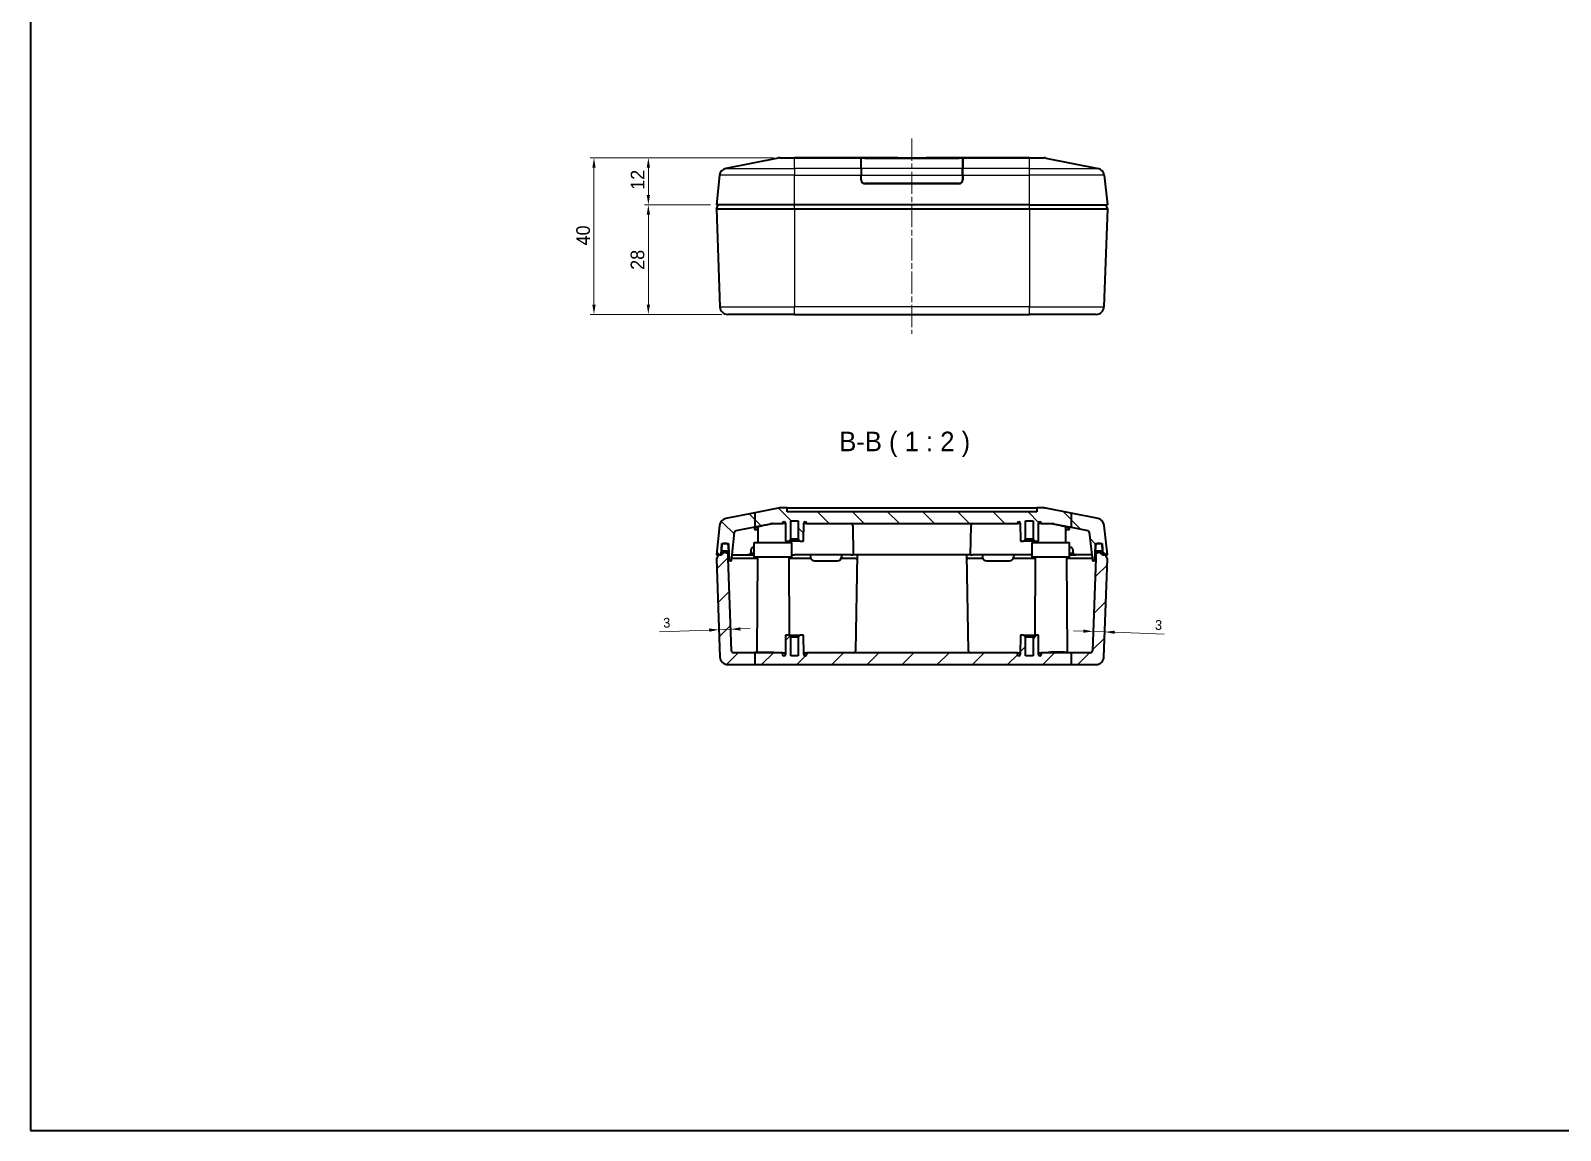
# Model space of a CAD drawing. Header units: millimetres. Extents: x -225 to 2542, y -269 to 293.
# Drawn here: x 176.4 to 567.4, y -269.3 to 11.7 of the extents above; entities that cross this region are included whole.
import ezdxf

# ---------------------------------------------------------------- set-up
doc = ezdxf.new("R2010")
doc.units = ezdxf.units.MM
doc.linetypes.add('CHAIN', pattern=[0.3543, 0.2362, -0.0295, 0.0591, -0.0295])
doc.layers.get('Defpoints').update_dxf_attribs({"lineweight": 25})
for name, color, linetype, lineweight in [('Border (ISO)', 7, 'Continuous', 35), ('Dimension (ISO)', 7, 'Continuous', 18), ('Symbol (ISO)', 7, 'Continuous', 18), ('Visible (ISO)', 7, 'Continuous', 35), ('Visible Narrow (ISO)', 7, 'Continuous', 25)]:
    doc.layers.add(name, color=color, linetype=linetype, lineweight=lineweight)
doc.layers.add('Centerline (ISO)', color=7, linetype='Continuous', lineweight=18, true_color=0x80ffff)
doc.layers.add('Hatch (ISO)', color=1, linetype='Continuous', lineweight=18, true_color=0xff0000)
doc.styles.add('Note Text (TK)', font='MS PGothic.ttf')
doc.dimstyles.new('Default - Method 1b (TK)', dxfattribs={"dimtxt": 2.5, "dimasz": 2.5, "dimexe": 1, "dimexo": 1.5, "dimgap": 1, "dimtad": 1, "dimtoh": 1, "dimrnd": 1e-08, "dimdsep": 46, "dimtxsty": 'Note Text (TK)', "dimcen": 0.09, "dimdle": 5, "dimclrd": 100, "dimclre": 100, "dimclrt": 7, "dimadec": 1, "dimazin": 1, "dimtfac": 1, "dimtmove": 0, "dimatfit": 3, "dimfxl": 1, "dimtolj": 1, "dimlwd": -1, "dimlwe": -1, "dimarcsym": 0})

# ---------------------------------------------------------------- blocks, each defined once
blk = doc.blocks.new('図面枠 tk図枠')
at = {"layer": 'Border (ISO)'}
for p, q in [((14.5, 289), (14.5, 8)), ((14.5, 8), (405.5, 8))]:
    blk.add_line(p, q, dxfattribs=at)
blk = doc.blocks.new('*D38')
at = {"layer": 'Defpoints', "color": 0, "transparency": 16777216}
for p in [(367.87, -20.82), (334.3, -32.82), (351.67, -32.82)]:
    blk.add_point(p, dxfattribs=at)
at = {"layer": 'Dimension (ISO)', "color": 100, "transparency": 16777216}
for p, q in [((366.37, -20.82), (333.3, -20.82)), ((334.3, -23.32), (334.3, -30.32)), ((350.17, -32.82), (333.3, -32.82))]:
    blk.add_line(p, q, dxfattribs=at)
for points in [[(333.88, -23.32), (334.72, -23.32), (334.3, -20.82)], [(333.88, -30.32), (334.72, -30.32), (334.3, -32.82)]]:
    blk.add_solid(points, dxfattribs=at)
at = {"layer": 'Dimension (ISO)', "color": 7, "transparency": 16777216, "insert": (331.55, -28.97), "char_height": 3.5, "attachment_point": 4, "rotation": 90, "style": 'Note Text (TK)'}
blk.add_mtext('\\A1;12', dxfattribs=at)
blk = doc.blocks.new('*D39')
at = {"layer": 'Defpoints', "color": 0, "transparency": 16777216}
for p in [(351.67, -32.82), (334.29, -60.82), (354.6, -60.82)]:
    blk.add_point(p, dxfattribs=at)
at = {"layer": 'Dimension (ISO)', "color": 100, "transparency": 16777216}
for p, q in [((350.17, -32.82), (333.29, -32.82)), ((334.29, -35.32), (334.29, -58.32)), ((353.1, -60.82), (333.29, -60.82))]:
    blk.add_line(p, q, dxfattribs=at)
for points in [[(333.88, -35.32), (334.71, -35.32), (334.29, -32.82)], [(333.88, -58.32), (334.71, -58.32), (334.29, -60.82)]]:
    blk.add_solid(points, dxfattribs=at)
at = {"layer": 'Dimension (ISO)', "color": 7, "transparency": 16777216, "insert": (331.54, -49.42), "char_height": 3.5, "attachment_point": 4, "rotation": 90, "style": 'Note Text (TK)'}
blk.add_mtext('\\A1;28', dxfattribs=at)
blk = doc.blocks.new('*D40')
at = {"layer": 'Defpoints', "color": 0, "transparency": 16777216}
for p in [(367.87, -20.82), (320.39, -60.82), (354.6, -60.82)]:
    blk.add_point(p, dxfattribs=at)
at = {"layer": 'Dimension (ISO)', "color": 100, "transparency": 16777216}
for p, q in [((366.37, -20.82), (319.39, -20.82)), ((320.39, -23.32), (320.39, -58.32)), ((353.1, -60.82), (319.39, -60.82))]:
    blk.add_line(p, q, dxfattribs=at)
for points in [[(319.98, -23.32), (320.81, -23.32), (320.39, -20.82)], [(319.98, -58.32), (320.81, -58.32), (320.39, -60.82)]]:
    blk.add_solid(points, dxfattribs=at)
at = {"layer": 'Dimension (ISO)', "color": 7, "transparency": 16777216, "insert": (317.64, -43.18), "char_height": 3.5, "attachment_point": 4, "rotation": 90, "style": 'Note Text (TK)'}
blk.add_mtext('\\A1;40', dxfattribs=at)
blk = doc.blocks.new('*D41')
at = {"layer": 'Defpoints', "color": 0, "transparency": 16777216}
for p in [(447.95, -142.63), (450.95, -142.74), (450.98, -141.94)]:
    blk.add_point(p, dxfattribs=at)
at = {"layer": 'Dimension (ISO)', "color": 100, "transparency": 16777216}
for p, q in [((445.48, -141.74), (442.98, -141.65)), ((447.98, -141.83), (450.98, -141.94)), ((453.48, -142.03), (466.14, -142.5))]:
    blk.add_line(p, q, dxfattribs=at)
for points in [[(445.5, -141.32), (445.47, -142.15), (447.98, -141.83)], [(453.49, -141.62), (453.46, -142.45), (450.98, -141.94)]]:
    blk.add_solid(points, dxfattribs=at)
at = {"layer": 'Dimension (ISO)', "color": 7, "transparency": 16777216, "insert": (463.78, -140.16), "char_height": 2.5, "attachment_point": 4, "rotation": 357.8789, "style": 'Note Text (TK)'}
blk.add_mtext('\\A1;3', dxfattribs=at)
blk = doc.blocks.new('*D42')
at = {"layer": 'Defpoints', "color": 0, "transparency": 16777216}
for p in [(352.34, -141.38), (352.39, -142.71), (355.39, -142.6)]:
    blk.add_point(p, dxfattribs=at)
at = {"layer": 'Dimension (ISO)', "color": 100, "transparency": 16777216}
for p, q in [((349.84, -141.47), (337.18, -141.94)), ((355.34, -141.27), (352.34, -141.38)), ((357.84, -141.17), (360.33, -141.08))]:
    blk.add_line(p, q, dxfattribs=at)
for points in [[(357.82, -140.76), (357.85, -141.59), (355.34, -141.27)], [(349.83, -141.05), (349.86, -141.89), (352.34, -141.38)]]:
    blk.add_solid(points, dxfattribs=at)
at = {"layer": 'Dimension (ISO)', "color": 7, "transparency": 16777216, "insert": (338.09, -139.65), "char_height": 2.5, "attachment_point": 4, "rotation": 2.1211, "style": 'Note Text (TK)'}
blk.add_mtext('\\A1;3', dxfattribs=at)

msp = doc.modelspace()

# ---------------------------------------------------------------- hatches: boundary and pattern name
at = {"layer": 'Hatch (ISO)'}
h = msp.add_hatch(dxfattribs=at)
h.set_pattern_fill('ANSI31', color=256, scale=50.8, angle=90.0002105, style=0)
h.set_pattern_definition([(135.0002, (147.4036, -285.3023), (-4.49011, -4.49014), [])])
edge = h.paths.add_edge_path()
edge.add_line((361.51562, -111.50699), (361.51562, -115.0763))
edge.add_line((361.51562, -115.0763), (356.73878, -116.03167))
edge.add_ellipse((356.83683, -116.52196), major_axis=(-0.49694, 0.05522), ratio=1, start_angle=287.6501242, end_angle=360)
edge.add_line((356.33989, -116.46674), (355.6944, -122.27615))
edge.add_line((355.6944, -122.27615), (355.56317, -123.77615))
edge.add_line((355.56317, -123.77615), (355.00102, -123.77615))
edge.add_line((355.00102, -123.77615), (354.86979, -122.27615))
edge.add_line((354.86979, -122.27615), (354.76852, -119.37615))
edge.add_line((354.76852, -119.37615), (354.25032, -119.37615))
edge.add_line((354.25032, -119.37615), (353.5427, -119.37615))
edge.add_line((353.5427, -119.37615), (353.07257, -119.37615))
edge.add_line((353.07257, -119.37615), (353.00934, -120.28042))
edge.add_line((353.00934, -120.28042), (352.89776, -121.87615))
edge.add_line((352.89776, -121.87615), (352.86979, -122.27615))
edge.add_line((352.86979, -122.27615), (352.16979, -122.27615))
edge.add_line((352.16979, -122.27615), (351.66979, -122.27615))
edge.add_line((351.66979, -122.27615), (352.50829, -114.72964))
edge.add_ellipse((354.49605, -114.95051), major_axis=(-0.39223, 1.96116), ratio=1, start_angle=0, end_angle=72.3498758, ccw=False)
edge.add_line((354.10382, -112.98935), (361.51562, -111.50699))
edge = h.paths.add_edge_path()
edge.add_line((442.34545, -111.61129), (442.34545, -115.1806))
edge.add_line((442.34545, -115.1806), (437.85235, -114.28198))
edge.add_ellipse((437.79351, -114.57615), major_axis=(0, 0.3), ratio=1, start_angle=348.6900675, end_angle=360)
edge.add_line((437.79351, -114.27615), (434.71979, -114.27615))
edge.add_line((434.71979, -114.27615), (434.71899, -114.12432))
edge.add_ellipse((434.369, -114.12615), major_axis=(0, 0.35), ratio=1, start_angle=270.3, end_angle=360)
edge.add_line((434.369, -113.77615), (434.34414, -113.77615))
edge.add_ellipse((434.34414, -114.12615), major_axis=(-0.35, 0.00183), ratio=1, start_angle=270.3, end_angle=360)
edge.add_line((433.99414, -114.12432), (433.96979, -118.77615))
edge.add_line((433.96979, -118.77615), (433.11979, -118.77615))
edge.add_line((433.11979, -118.77615), (432.61979, -118.27615))
edge.add_line((432.61979, -118.27615), (432.61979, -113.52615))
edge.add_line((432.61979, -113.52615), (430.71979, -113.52615))
edge.add_line((430.71979, -113.52615), (430.71979, -118.27615))
edge.add_line((430.71979, -118.27615), (430.21979, -118.77615))
edge.add_line((430.21979, -118.77615), (429.36979, -118.77615))
edge.add_line((429.36979, -118.77615), (429.34543, -114.12432))
edge.add_ellipse((428.99543, -114.12615), major_axis=(0, 0.35), ratio=1, start_angle=270.3, end_angle=360)
edge.add_line((428.99543, -113.77615), (428.97058, -113.77615))
edge.add_ellipse((428.97058, -114.12615), major_axis=(-0.35, 0.00183), ratio=1, start_angle=270.3, end_angle=360)
edge.add_line((428.62058, -114.12432), (428.61979, -114.27615))
edge.add_line((428.61979, -114.27615), (374.71979, -114.27615))
edge.add_line((374.71979, -114.27615), (374.71899, -114.12432))
edge.add_ellipse((374.369, -114.12615), major_axis=(0, 0.35), ratio=1, start_angle=270.3, end_angle=360)
edge.add_line((374.369, -113.77615), (374.34414, -113.77615))
edge.add_ellipse((374.34414, -114.12615), major_axis=(-0.35, 0.00183), ratio=1, start_angle=270.3, end_angle=360)
edge.add_line((373.99414, -114.12432), (373.96979, -118.77615))
edge.add_line((373.96979, -118.77615), (373.11979, -118.77615))
edge.add_line((373.11979, -118.77615), (372.61979, -118.27615))
edge.add_line((372.61979, -118.27615), (372.61979, -113.52615))
edge.add_line((372.61979, -113.52615), (370.71979, -113.52615))
edge.add_line((370.71979, -113.52615), (370.71979, -118.27615))
edge.add_line((370.71979, -118.27615), (370.21979, -118.77615))
edge.add_line((370.21979, -118.77615), (369.36979, -118.77615))
edge.add_line((369.36979, -118.77615), (369.34543, -114.12432))
edge.add_ellipse((368.99543, -114.12615), major_axis=(0, 0.35), ratio=1, start_angle=270.3, end_angle=360)
edge.add_line((368.99543, -113.77615), (368.97058, -113.77615))
edge.add_ellipse((368.97058, -114.12615), major_axis=(-0.35, 0.00183), ratio=1, start_angle=270.3, end_angle=360)
edge.add_line((368.62058, -114.12432), (368.61979, -114.27615))
edge.add_line((368.61979, -114.27615), (365.54606, -114.27615))
edge.add_ellipse((365.54606, -114.57615), major_axis=(-0.05883, 0.29417), ratio=1, start_angle=348.6900675, end_angle=360)
edge.add_line((365.48723, -114.28198), (361.51562, -115.0763))
edge.add_line((361.51562, -115.0763), (361.51562, -111.50699))
edge.add_line((361.51562, -111.50699), (367.47559, -110.31499))
edge.add_ellipse((367.86782, -112.27615), major_axis=(0, 2), ratio=1, start_angle=0, end_angle=11.3099325, ccw=False)
edge.add_line((367.86782, -110.27615), (369.76979, -110.27615))
edge.add_line((369.76979, -110.27615), (369.76979, -111.27615))
edge.add_line((369.76979, -111.27615), (433.56979, -111.27615))
edge.add_line((433.56979, -111.27615), (433.56979, -110.27615))
edge.add_line((433.56979, -110.27615), (435.47175, -110.27615))
edge.add_ellipse((435.47175, -112.27615), major_axis=(0.39223, 1.96116), ratio=1, start_angle=0, end_angle=11.3099325, ccw=False)
edge.add_line((435.86398, -110.31499), (442.34545, -111.61129))
edge = h.paths.add_edge_path()
edge.add_line((442.34545, -115.1806), (446.6008, -116.03167))
edge.add_ellipse((446.50274, -116.52196), major_axis=(0.09806, 0.49029), ratio=1, start_angle=287.6501242, end_angle=360, ccw=False)
edge.add_line((446.99968, -116.46674), (447.64517, -122.27615))
edge.add_line((447.64517, -122.27615), (447.7764, -123.77615))
edge.add_line((447.7764, -123.77615), (448.33855, -123.77615))
edge.add_line((448.33855, -123.77615), (448.46979, -122.27615))
edge.add_line((448.46979, -122.27615), (448.57106, -119.37615))
edge.add_line((448.57106, -119.37615), (449.08926, -119.37615))
edge.add_line((449.08926, -119.37615), (449.79687, -119.37615))
edge.add_line((449.79687, -119.37615), (450.267, -119.37615))
edge.add_line((450.267, -119.37615), (450.33023, -120.28042))
edge.add_line((450.33023, -120.28042), (450.44182, -121.87615))
edge.add_line((450.44182, -121.87615), (450.46979, -122.27615))
edge.add_line((450.46979, -122.27615), (451.16979, -122.27615))
edge.add_line((451.16979, -122.27615), (451.66979, -122.27615))
edge.add_line((451.66979, -122.27615), (450.83128, -114.72964))
edge.add_ellipse((448.84352, -114.95051), major_axis=(1.98777, 0.22086), ratio=1, start_angle=0, end_angle=72.3498758)
edge.add_line((449.23575, -112.98935), (442.34545, -111.61129))
edge.add_line((442.34545, -111.61129), (442.34545, -115.1806))
h = msp.add_hatch(dxfattribs=at)
h.set_pattern_fill('ANSI31', color=256, scale=50.8, angle=14.9999778, style=0)
h.set_pattern_definition([(60, (147.4036, -285.3023), (-5.49926, 3.175), [])])
edge = h.paths.add_edge_path()
edge.add_line((352.88375, -121.87615), (352.89776, -121.87615))
edge.add_line((352.89776, -121.87615), (353.24032, -121.87615))
edge.add_line((353.24032, -121.87615), (353.26979, -121.87615))
edge.add_ellipse((353.86979, -122.67615), major_axis=(-0.6, 0.8), ratio=1, start_angle=286.2602047, end_angle=360, ccw=False)
edge.add_line((354.46979, -121.87615), (354.59926, -121.87615))
edge.add_line((354.59926, -121.87615), (354.85582, -121.87615))
edge.add_line((354.85582, -121.87615), (354.74963, -119.84998))
edge.add_ellipse((354.25032, -119.87615), major_axis=(0.49931, 0.02617), ratio=1, start_angle=0, end_angle=87)
edge.add_line((354.25032, -119.37615), (353.5427, -119.37615))
edge.add_ellipse((353.5427, -119.87615), major_axis=(0, 0.5), ratio=1, start_angle=0, end_angle=85.5)
edge.add_line((353.04425, -119.83692), (353.00934, -120.28042))
edge.add_line((353.00934, -120.28042), (352.88375, -121.87615))
edge = h.paths.add_edge_path()
edge.add_ellipse((449.08926, -119.87615), major_axis=(0, 0.5), ratio=1, start_angle=0, end_angle=87)
edge.add_line((448.58994, -119.84998), (448.48375, -121.87615))
edge.add_line((448.48375, -121.87615), (448.74032, -121.87615))
edge.add_line((448.74032, -121.87615), (448.86979, -121.87615))
edge.add_ellipse((449.46979, -122.67615), major_axis=(-0.6, 0.8), ratio=1, start_angle=286.2602047, end_angle=360, ccw=False)
edge.add_line((450.06979, -121.87615), (450.09926, -121.87615))
edge.add_line((450.09926, -121.87615), (450.44182, -121.87615))
edge.add_line((450.44182, -121.87615), (450.45582, -121.87615))
edge.add_line((450.45582, -121.87615), (450.33023, -120.28042))
edge.add_line((450.33023, -120.28042), (450.29533, -119.83692))
edge.add_ellipse((449.79687, -119.87615), major_axis=(0.49846, 0.03923), ratio=1, start_angle=0, end_angle=85.5)
edge.add_line((449.79687, -119.37615), (449.08926, -119.37615))
h = msp.add_hatch(dxfattribs=at)
h.set_pattern_fill('ANSI31', color=256, scale=50.8, style=0)
h.set_pattern_definition([(45, (147.4036, -285.3023), (-4.49013, 4.49013), [])])
edge = h.paths.add_edge_path()
edge.add_line((361.51562, -147.27615), (361.51562, -150.27615))
edge.add_line((361.51562, -150.27615), (354.59708, -150.27615))
edge.add_ellipse((354.59708, -148.27615), major_axis=(-1.99863, -0.07402), ratio=1, start_angle=0, end_angle=87.8789036, ccw=False)
edge.add_line((352.59845, -148.35018), (351.66979, -123.27615))
edge.add_line((351.66979, -123.27615), (352.16979, -122.27615))
edge.add_line((352.16979, -122.27615), (352.86979, -122.27615))
edge.add_line((352.86979, -122.27615), (353.16979, -122.27615))
edge.add_line((353.16979, -122.27615), (353.24032, -121.87615))
edge.add_line((353.24032, -121.87615), (353.33154, -121.35879))
edge.add_ellipse((353.43002, -121.37615), major_axis=(0, 0.1), ratio=1, start_angle=0, end_angle=80, ccw=False)
edge.add_line((353.43002, -121.27615), (354.40955, -121.27615))
edge.add_ellipse((354.40955, -121.37615), major_axis=(0.09848, 0.01736), ratio=1, start_angle=0, end_angle=80, ccw=False)
edge.add_line((354.50803, -121.35879), (354.59926, -121.87615))
edge.add_line((354.59926, -121.87615), (354.66979, -122.27615))
edge.add_line((354.66979, -122.27615), (354.66979, -123.22062))
edge.add_line((354.66979, -123.22062), (355.5429, -146.79466))
edge.add_ellipse((356.04256, -146.77615), major_axis=(0, -0.5), ratio=1, start_angle=272.1210964, end_angle=360)
edge.add_line((356.04256, -147.27615), (361.51562, -147.27615))
edge = h.paths.add_edge_path()
edge.add_line((442.34545, -147.27615), (442.34545, -150.27615))
edge.add_line((442.34545, -150.27615), (448.74249, -150.27615))
edge.add_ellipse((448.74249, -148.27615), major_axis=(0, -2), ratio=1, start_angle=0, end_angle=87.8789036)
edge.add_line((450.74112, -148.35018), (451.66979, -123.27615))
edge.add_line((451.66979, -123.27615), (451.16979, -122.27615))
edge.add_line((451.16979, -122.27615), (450.46979, -122.27615))
edge.add_line((450.46979, -122.27615), (450.16979, -122.27615))
edge.add_line((450.16979, -122.27615), (450.09926, -121.87615))
edge.add_line((450.09926, -121.87615), (450.00803, -121.35879))
edge.add_ellipse((449.90955, -121.37615), major_axis=(0.09848, 0.01736), ratio=1, start_angle=0, end_angle=80)
edge.add_line((449.90955, -121.27615), (448.93002, -121.27615))
edge.add_ellipse((448.93002, -121.37615), major_axis=(0, 0.1), ratio=1, start_angle=0, end_angle=80)
edge.add_line((448.83154, -121.35879), (448.74032, -121.87615))
edge.add_line((448.74032, -121.87615), (448.66979, -122.27615))
edge.add_line((448.66979, -122.27615), (448.66979, -123.22062))
edge.add_line((448.66979, -123.22062), (447.79667, -146.79466))
edge.add_ellipse((447.29702, -146.77615), major_axis=(0.49966, -0.01851), ratio=1, start_angle=272.1210964, end_angle=360, ccw=False)
edge.add_line((447.29702, -147.27615), (442.34545, -147.27615))
edge = h.paths.add_edge_path()
edge.add_line((442.34545, -147.27615), (434.71979, -147.27615))
edge.add_line((434.71979, -147.27615), (434.71768, -147.67799))
edge.add_ellipse((434.36769, -147.67615), major_axis=(0.35, -0.00183), ratio=1, start_angle=270.3, end_angle=360, ccw=False)
edge.add_line((434.36769, -148.02615), (434.34545, -148.02615))
edge.add_ellipse((434.34545, -147.67615), major_axis=(0, -0.35), ratio=1, start_angle=270.3, end_angle=360, ccw=False)
edge.add_line((433.99545, -147.67799), (433.96979, -142.77615))
edge.add_line((433.96979, -142.77615), (433.11979, -142.77615))
edge.add_line((433.11979, -142.77615), (432.61979, -143.27615))
edge.add_line((432.61979, -143.27615), (432.61979, -148.02615))
edge.add_line((432.61979, -148.02615), (430.71979, -148.02615))
edge.add_line((430.71979, -148.02615), (430.71979, -143.27615))
edge.add_line((430.71979, -143.27615), (430.21979, -142.77615))
edge.add_line((430.21979, -142.77615), (429.36979, -142.77615))
edge.add_line((429.36979, -142.77615), (429.34412, -147.67799))
edge.add_ellipse((428.99412, -147.67615), major_axis=(0.35, -0.00183), ratio=1, start_angle=270.3, end_angle=360, ccw=False)
edge.add_line((428.99412, -148.02615), (428.97189, -148.02615))
edge.add_ellipse((428.97189, -147.67615), major_axis=(0, -0.35), ratio=1, start_angle=270.3, end_angle=360, ccw=False)
edge.add_line((428.62189, -147.67799), (428.61979, -147.27615))
edge.add_line((428.61979, -147.27615), (374.71979, -147.27615))
edge.add_line((374.71979, -147.27615), (374.71768, -147.67799))
edge.add_ellipse((374.36769, -147.67615), major_axis=(0.35, -0.00183), ratio=1, start_angle=270.3, end_angle=360, ccw=False)
edge.add_line((374.36769, -148.02615), (374.34545, -148.02615))
edge.add_ellipse((374.34545, -147.67615), major_axis=(0, -0.35), ratio=1, start_angle=270.3, end_angle=360, ccw=False)
edge.add_line((373.99545, -147.67799), (373.96979, -142.77615))
edge.add_line((373.96979, -142.77615), (373.11979, -142.77615))
edge.add_line((373.11979, -142.77615), (372.61979, -143.27615))
edge.add_line((372.61979, -143.27615), (372.61979, -148.02615))
edge.add_line((372.61979, -148.02615), (370.71979, -148.02615))
edge.add_line((370.71979, -148.02615), (370.71979, -143.27615))
edge.add_line((370.71979, -143.27615), (370.21979, -142.77615))
edge.add_line((370.21979, -142.77615), (369.36979, -142.77615))
edge.add_line((369.36979, -142.77615), (369.34412, -147.67799))
edge.add_ellipse((368.99412, -147.67615), major_axis=(0.35, -0.00183), ratio=1, start_angle=270.3, end_angle=360, ccw=False)
edge.add_line((368.99412, -148.02615), (368.97189, -148.02615))
edge.add_ellipse((368.97189, -147.67615), major_axis=(0, -0.35), ratio=1, start_angle=270.3, end_angle=360, ccw=False)
edge.add_line((368.62189, -147.67799), (368.61979, -147.27615))
edge.add_line((368.61979, -147.27615), (361.51562, -147.27615))
edge.add_line((361.51562, -147.27615), (361.51562, -150.27615))
edge.add_line((361.51562, -150.27615), (442.34545, -150.27615))
edge.add_line((442.34545, -150.27615), (442.34545, -147.27615))

# ---------------------------------------------------------------- linework, layer by layer
at = {"layer": 'Centerline (ISO)', "linetype": 'CHAIN', "ltscale": 23.990969}
msp.add_line((401.66979, -15.8669), (401.66979, -65.81807), dxfattribs=at)
at = {"layer": 'Visible (ISO)'}
for p, q in [((367.47559, -20.8569), (354.10382, -23.53126)), ((367.86782, -20.81807), (371.66979, -20.81807)), ((398.07776, -20.81807), (371.66979, -20.81807)), ((388.66979, -23.53126), (388.66979, -21.0569)), ((388.71979, -23.53126), (388.71979, -21.0469)), ((389.61979, -20.8669), (413.71979, -20.8669)), ((389.66979, -20.8569), (396.66979, -20.8569)), ((396.66979, -20.8669), (396.66979, -20.8569)), ((398.07776, -20.81807), (405.26182, -20.81807)), ((431.66979, -20.81807), (405.26182, -20.81807)), ((406.66979, -20.8569), (413.66979, -20.8569)), ((406.66979, -20.8569), (406.66979, -20.8669)), ((414.61979, -21.0469), (414.61979, -23.53126)), ((414.66979, -21.0569), (414.66979, -23.53126)), ((431.66979, -20.81807), (435.47175, -20.81807)), ((435.86398, -20.8569), (449.23575, -23.53126)), ((352.50829, -25.27156), (351.66979, -32.81807)), ((388.66979, -23.53126), (388.66979, -25.27156)), ((388.66979, -26.41807), (388.66979, -25.27156)), ((388.71979, -23.53126), (388.71979, -25.27156)), ((388.71979, -26.46807), (388.71979, -25.27156)), ((413.71979, -27.36807), (389.61979, -27.36807)), ((390.96492, -27.36807), (390.96404, -27.41807)), ((394.41979, -27.41807), (394.41979, -27.36807)), ((408.91979, -27.41807), (408.91979, -27.36807)), ((412.37553, -27.41807), (412.37466, -27.36807)), ((414.61979, -25.27156), (414.61979, -23.53126)), ((414.61979, -25.27156), (414.61979, -26.46807)), ((414.66979, -25.27156), (414.66979, -23.53126)), ((414.66979, -25.27156), (414.66979, -26.41807)), ((450.83128, -25.27156), (451.66979, -32.81807)), ((413.66979, -27.41807), (389.66979, -27.41807)), ((351.66979, -33.81807), (352.16979, -32.81807)), ((371.66979, -32.81807), (351.66979, -32.81807)), ((351.66979, -33.81807), (352.59845, -58.89209)), ((351.66979, -33.81807), (371.66979, -33.81807)), ((431.66979, -32.81807), (371.66979, -32.81807)), ((371.66979, -33.81807), (431.66979, -33.81807)), ((431.66979, -32.81807), (451.66979, -32.81807)), ((431.66979, -33.81807), (451.66979, -33.81807)), ((451.66979, -33.81807), (450.74112, -58.89209)), ((451.16979, -32.81807), (451.66979, -33.81807)), ((371.66979, -60.81807), (354.59708, -60.81807)), ((371.66979, -60.81807), (431.66979, -60.81807)), ((448.74249, -60.81807), (431.66979, -60.81807)), ((361.51562, -111.50699), (354.10382, -112.98935)), ((367.47559, -110.31499), (361.51562, -111.50699)), ((361.51562, -111.50699), (361.51562, -115.0763)), ((369.76979, -110.27615), (367.86782, -110.27615)), ((369.76979, -111.27615), (369.76979, -110.27615)), ((369.76979, -110.27615), (371.76979, -110.27615)), ((433.56979, -111.27615), (369.76979, -111.27615)), ((371.76979, -110.27615), (431.56979, -110.27615)), ((431.56979, -110.27615), (433.56979, -110.27615)), ((435.47175, -110.27615), (433.56979, -110.27615)), ((433.56979, -110.27615), (433.56979, -111.27615)), ((442.34545, -111.61129), (435.86398, -110.31499)), ((449.23575, -112.98935), (442.34545, -111.61129)), ((442.34545, -111.61129), (442.34545, -115.1806)), ((352.50829, -114.72964), (351.66979, -122.27615)), ((355.6944, -122.27615), (356.33989, -116.46674)), ((356.73878, -116.03167), (361.51562, -115.0763)), ((361.51562, -115.0763), (365.48723, -114.28198)), ((362.35931, -119.07615), (362.33864, -115.1276)), ((365.54606, -114.27615), (368.61979, -114.27615)), ((368.61979, -114.27615), (368.62058, -114.12432)), ((369.34622, -114.27615), (368.61979, -114.27615)), ((368.97058, -113.77615), (368.99543, -113.77615)), ((369.34543, -114.12432), (369.36979, -118.77615)), ((370.71979, -118.27615), (370.71979, -113.52615)), ((370.71979, -113.52615), (372.61979, -113.52615)), ((372.61979, -113.52615), (372.61979, -118.27615)), ((373.96979, -118.77615), (373.99414, -114.12432)), ((374.71979, -114.27615), (373.99335, -114.27615)), ((374.34414, -113.77615), (374.369, -113.77615)), ((374.71899, -114.12432), (374.71979, -114.27615)), ((374.71979, -114.27615), (428.61979, -114.27615)), ((386.53872, -114.76743), (386.66979, -122.27615)), ((416.66979, -122.27615), (416.80085, -114.76743)), ((428.61979, -114.27615), (428.62058, -114.12432)), ((429.34622, -114.27615), (428.61979, -114.27615)), ((428.97058, -113.77615), (428.99543, -113.77615)), ((429.34543, -114.12432), (429.36979, -118.77615)), ((430.71979, -118.27615), (430.71979, -113.52615)), ((430.71979, -113.52615), (432.61979, -113.52615)), ((432.61979, -113.52615), (432.61979, -118.27615)), ((433.96979, -118.77615), (433.99414, -114.12432)), ((434.71979, -114.27615), (433.99335, -114.27615)), ((434.34414, -113.77615), (434.369, -113.77615)), ((434.71899, -114.12432), (434.71979, -114.27615)), ((434.71979, -114.27615), (437.79351, -114.27615)), ((437.85235, -114.28198), (442.34545, -115.1806)), ((440.98026, -119.07615), (441.00093, -115.1276)), ((442.34545, -115.1806), (446.6008, -116.03167)), ((446.99968, -116.46674), (447.64517, -122.27615)), ((451.66979, -122.27615), (450.83128, -114.72964)), ((352.86979, -122.27615), (353.07257, -119.37615)), ((353.04425, -119.83692), (352.88375, -121.87615)), ((353.07257, -119.37615), (354.76852, -119.37615)), ((354.25032, -119.37615), (353.5427, -119.37615)), ((354.85582, -121.87615), (354.74963, -119.84998)), ((354.76852, -119.37615), (354.86979, -122.27615)), ((361.36979, -120.37615), (360.80989, -120.37615)), ((361.36979, -122.87615), (361.36979, -119.07615)), ((361.36979, -119.07615), (370.96979, -119.07615)), ((369.36979, -118.77615), (370.21979, -118.77615)), ((369.98026, -119.07615), (369.98183, -118.77615)), ((370.21979, -118.77615), (370.71979, -118.27615)), ((373.11979, -118.77615), (370.21979, -118.77615)), ((372.61979, -118.27615), (370.71979, -118.27615)), ((370.96979, -122.87615), (370.96979, -119.07615)), ((372.61979, -118.27615), (373.11979, -118.77615)), ((373.11979, -118.77615), (373.96979, -118.77615)), ((429.36979, -118.77615), (430.21979, -118.77615)), ((430.21979, -118.77615), (430.71979, -118.27615)), ((433.11979, -118.77615), (430.21979, -118.77615)), ((432.61979, -118.27615), (430.71979, -118.27615)), ((432.36979, -122.87615), (432.36979, -119.07615)), ((432.36979, -119.07615), (441.96979, -119.07615)), ((432.61979, -118.27615), (433.11979, -118.77615)), ((433.11979, -118.77615), (433.96979, -118.77615)), ((433.35931, -119.07615), (433.35774, -118.77615)), ((441.96979, -122.87615), (441.96979, -119.07615)), ((442.52968, -120.37615), (441.96979, -120.37615)), ((448.46979, -122.27615), (448.57106, -119.37615)), ((448.58994, -119.84998), (448.48375, -121.87615)), ((448.57106, -119.37615), (450.267, -119.37615)), ((449.79687, -119.37615), (449.08926, -119.37615)), ((450.267, -119.37615), (450.46979, -122.27615)), ((450.45582, -121.87615), (450.29533, -119.83692)), ((352.16979, -122.27615), (351.66979, -123.27615)), ((351.66979, -122.27615), (352.86979, -122.27615)), ((351.66979, -123.27615), (352.59845, -148.35018)), ((353.16979, -122.27615), (352.16979, -122.27615)), ((352.88375, -121.87615), (353.26979, -121.87615)), ((353.33154, -121.35879), (353.16979, -122.27615)), ((354.40955, -121.27615), (353.43002, -121.27615)), ((354.46979, -121.87615), (354.85582, -121.87615)), ((354.66979, -122.27615), (354.50803, -121.35879)), ((354.66979, -123.22062), (354.66979, -122.27615)), ((354.66979, -122.27615), (354.86979, -122.27615)), ((355.5429, -146.79466), (354.66979, -123.22062)), ((354.95242, -123.22062), (354.66979, -123.22062)), ((354.86979, -122.27615), (355.00102, -123.77615)), ((355.00102, -123.77615), (355.56317, -123.77615)), ((355.56317, -123.77615), (355.6944, -122.27615)), ((362.16484, -123.22062), (355.61177, -123.22062)), ((355.6944, -122.27615), (359.76514, -122.27615)), ((359.76514, -122.27615), (361.36979, -122.27615)), ((361.36979, -121.87615), (360.52385, -121.87615)), ((370.96979, -122.87615), (361.36979, -122.87615)), ((362.16664, -122.87615), (362.03993, -147.07615)), ((370.17293, -122.87615), (370.27712, -142.77615)), ((371.66979, -123.22062), (370.17473, -123.22062)), ((370.96979, -122.27615), (371.66979, -122.27615)), ((375.66979, -122.27615), (371.66979, -122.27615)), ((375.82155, -123.22062), (371.66979, -123.22062)), ((375.66979, -122.27615), (375.72116, -122.86331)), ((383.66979, -122.27615), (375.66979, -122.27615)), ((376.71735, -123.77615), (382.62222, -123.77615)), ((387.35325, -123.22062), (383.51802, -123.22062)), ((383.66979, -122.27615), (383.61842, -122.86331)), ((386.17067, -122.27615), (383.66979, -122.27615)), ((386.17067, -122.27615), (386.66979, -122.27615)), ((390.66918, -122.27615), (386.66979, -122.27615)), ((387.66979, -122.27615), (387.24198, -146.78488)), ((387.35345, -123.22062), (387.35325, -123.22062)), ((412.6704, -122.27615), (390.66918, -122.27615)), ((416.66979, -122.27615), (412.6704, -122.27615)), ((416.09759, -146.78488), (415.66979, -122.27615)), ((415.98632, -123.22062), (415.98612, -123.22062)), ((419.82155, -123.22062), (415.98632, -123.22062)), ((416.66979, -122.27615), (417.1689, -122.27615)), ((419.66979, -122.27615), (417.1689, -122.27615)), ((419.66979, -122.27615), (419.72116, -122.86331)), ((427.66979, -122.27615), (419.66979, -122.27615)), ((420.71735, -123.77615), (426.62222, -123.77615)), ((431.66979, -123.22062), (427.51802, -123.22062)), ((427.66979, -122.27615), (427.61842, -122.86331)), ((431.66979, -122.27615), (427.66979, -122.27615)), ((432.36979, -122.27615), (431.66979, -122.27615)), ((433.16484, -123.22062), (431.66979, -123.22062)), ((441.96979, -122.87615), (432.36979, -122.87615)), ((433.16664, -122.87615), (433.06245, -142.77615)), ((441.17293, -122.87615), (441.30069, -147.27615)), ((447.7278, -123.22062), (441.17473, -123.22062)), ((442.81572, -121.87615), (441.96979, -121.87615)), ((441.96979, -122.27615), (443.57443, -122.27615)), ((447.64517, -122.27615), (443.57443, -122.27615)), ((447.64517, -122.27615), (447.7764, -123.77615)), ((447.7764, -123.77615), (448.33855, -123.77615)), ((448.66979, -123.22062), (447.79667, -146.79466)), ((448.33855, -123.77615), (448.46979, -122.27615)), ((448.66979, -123.22062), (448.38716, -123.22062)), ((448.46979, -122.27615), (448.66979, -122.27615)), ((448.48375, -121.87615), (448.86979, -121.87615)), ((448.83154, -121.35879), (448.66979, -122.27615)), ((448.66979, -122.27615), (448.66979, -123.22062)), ((449.90955, -121.27615), (448.93002, -121.27615)), ((450.16979, -122.27615), (450.00803, -121.35879)), ((450.06979, -121.87615), (450.45582, -121.87615)), ((451.16979, -122.27615), (450.16979, -122.27615)), ((450.46979, -122.27615), (451.66979, -122.27615)), ((450.74112, -148.35018), (451.66979, -123.27615)), ((451.66979, -123.27615), (451.16979, -122.27615)), ((369.36979, -142.77615), (369.34412, -147.67799)), ((370.21979, -142.77615), (369.36979, -142.77615)), ((370.71979, -143.27615), (370.21979, -142.77615)), ((370.21979, -142.77615), (373.11979, -142.77615)), ((370.71979, -148.02615), (370.71979, -143.27615)), ((372.61979, -143.27615), (370.71979, -143.27615)), ((373.11979, -142.77615), (372.61979, -143.27615)), ((372.61979, -143.27615), (372.61979, -148.02615)), ((373.96979, -142.77615), (373.11979, -142.77615)), ((373.99545, -147.67799), (373.96979, -142.77615)), ((429.36979, -142.77615), (429.34412, -147.67799)), ((430.21979, -142.77615), (429.36979, -142.77615)), ((430.71979, -143.27615), (430.21979, -142.77615)), ((430.21979, -142.77615), (433.11979, -142.77615)), ((430.71979, -148.02615), (430.71979, -143.27615)), ((432.61979, -143.27615), (430.71979, -143.27615)), ((433.11979, -142.77615), (432.61979, -143.27615)), ((432.61979, -143.27615), (432.61979, -148.02615)), ((433.96979, -142.77615), (433.11979, -142.77615)), ((433.99545, -147.67799), (433.96979, -142.77615)), ((361.51562, -147.27615), (356.04256, -147.27615)), ((361.51562, -147.27615), (361.51562, -147.07615)), ((361.51562, -147.07615), (366.2803, -147.07615)), ((368.61979, -147.27615), (361.51562, -147.27615)), ((361.51562, -147.27615), (361.51562, -150.27615)), ((366.2803, -147.27615), (366.2803, -147.07615)), ((368.62189, -147.67799), (368.61979, -147.27615)), ((368.61979, -147.27615), (369.34622, -147.27615)), ((368.99412, -148.02615), (368.97189, -148.02615)), ((372.61979, -148.02615), (370.71979, -148.02615)), ((373.99335, -147.27615), (374.71979, -147.27615)), ((374.36769, -148.02615), (374.34545, -148.02615)), ((374.71979, -147.27615), (374.71768, -147.67799)), ((428.61979, -147.27615), (374.71979, -147.27615)), ((428.62189, -147.67799), (428.61979, -147.27615)), ((428.61979, -147.27615), (429.34622, -147.27615)), ((428.99412, -148.02615), (428.97189, -148.02615)), ((432.61979, -148.02615), (430.71979, -148.02615)), ((433.99335, -147.27615), (434.71979, -147.27615)), ((434.36769, -148.02615), (434.34545, -148.02615)), ((434.71979, -147.27615), (434.71768, -147.67799)), ((442.34545, -147.27615), (434.71979, -147.27615)), ((436.4603, -147.07615), (437.1003, -147.07615)), ((436.4603, -147.27615), (436.4603, -147.07615)), ((440.6403, -147.07615), (437.1003, -147.07615)), ((440.6403, -147.07615), (441.2803, -147.07615)), ((441.2803, -147.27615), (441.2803, -147.07615)), ((442.34545, -147.27615), (442.34545, -150.27615)), ((447.29702, -147.27615), (442.34545, -147.27615)), ((354.59708, -150.27615), (361.51562, -150.27615)), ((361.51562, -150.27615), (442.34545, -150.27615)), ((442.34545, -150.27615), (448.74249, -150.27615))]:
    msp.add_line(p, q, dxfattribs=at)
for centre, radius, start, end in [((367.86782, -22.81807), 2, 90, 101.3099325), ((435.47175, -22.81807), 2, 78.6900675, 90), ((354.49605, -25.49242), 2, 101.3099325, 173.6598083), ((389.66979, -26.41807), 1, 180, 270), ((389.61979, -26.46807), 0.9, 180, 270), ((388.61264, -26.53748), 3.20714, 344.0635522, 344.9904074), ((388.61264, -26.73748), 3.20714, 347.7480953, 348.6606274), ((388.61264, -26.93748), 3.20714, 351.3818034, 352.2842174), ((388.61264, -27.13748), 3.20714, 354.9808582, 355.8769703), ((414.72693, -27.13748), 3.20714, 184.1230297, 185.0191418), ((414.72693, -26.93748), 3.20714, 187.7157826, 188.6181966), ((414.72693, -26.73748), 3.20714, 191.3393726, 192.2519047), ((414.72693, -26.53748), 3.20714, 195.0095926, 195.9364478), ((413.66979, -26.41807), 1, 270, 0), ((413.71979, -26.46807), 0.9, 270, 0), ((448.84352, -25.49242), 2, 6.3401917, 78.6900675), ((354.59708, -58.81807), 2, 182.1210964, 270), ((448.74249, -58.81807), 2, 270, 357.8789036), ((354.49605, -114.95051), 2, 101.3099325, 173.6598083), ((367.86782, -112.27615), 2, 90, 101.3099325), ((435.47175, -112.27615), 2, 78.6900675, 90), ((448.84352, -114.95051), 2, 6.3401917, 78.6900675), ((356.83683, -116.52196), 0.5, 101.3099325, 173.6598083), ((365.54606, -114.57615), 0.3, 90, 101.3099325), ((368.97058, -114.12615), 0.35, 90, 179.7), ((368.99543, -114.12615), 0.35, 0.3, 90), ((374.34414, -114.12615), 0.35, 90, 179.7), ((374.369, -114.12615), 0.35, 0.3, 90), ((386.0388, -114.77615), 0.5, 1, 90), ((417.30078, -114.77615), 0.5, 90, 179), ((428.97058, -114.12615), 0.35, 90, 179.7), ((428.99543, -114.12615), 0.35, 0.3, 90), ((434.34414, -114.12615), 0.35, 90, 179.7), ((434.369, -114.12615), 0.35, 0.3, 90), ((437.79351, -114.57615), 0.3, 78.6900675, 90), ((446.50274, -116.52196), 0.5, 6.3401917, 78.6900675), ((353.5427, -119.87615), 0.5, 90, 175.5), ((354.25032, -119.87615), 0.5, 3, 90), ((449.08926, -119.87615), 0.5, 90, 177), ((449.79687, -119.87615), 0.5, 4.5, 90), ((353.86979, -122.67615), 1, 53.1301024, 126.8698976), ((353.43002, -121.37615), 0.1, 90, 170), ((354.40955, -121.37615), 0.1, 10, 90), ((376.71735, -122.77615), 1, 185, 270), ((382.62222, -122.77615), 1, 270, 355), ((420.71735, -122.77615), 1, 185, 270), ((426.62222, -122.77615), 1, 270, 355), ((448.93002, -121.37615), 0.1, 90, 170), ((449.46979, -122.67615), 1, 53.1301024, 126.8698976), ((449.90955, -121.37615), 0.1, 10, 90), ((354.59708, -148.27615), 2, 182.1210964, 270), ((356.04256, -146.77615), 0.5, 182.1210964, 270), ((368.97189, -147.67615), 0.35, 180.3, 270), ((368.99412, -147.67615), 0.35, 270, 359.7), ((374.34545, -147.67615), 0.35, 180.3, 270), ((374.36769, -147.67615), 0.35, 270, 359.7), ((386.74206, -146.77615), 0.5, 270, 359), ((416.59751, -146.77615), 0.5, 181, 270), ((428.97189, -147.67615), 0.35, 180.3, 270), ((428.99412, -147.67615), 0.35, 270, 359.7), ((434.34545, -147.67615), 0.35, 180.3, 270), ((434.36769, -147.67615), 0.35, 270, 359.7), ((447.29702, -146.77615), 0.5, 270, 357.8789036), ((448.74249, -148.27615), 2, 270, 357.8789036)]:
    msp.add_arc(centre, radius, start, end, dxfattribs=at)
for centre, major_axis, ratio, start_param, end_param in [((389.66979, -21.0569), (-1, 0), 0.2, 4.71238898, 6.283185307), ((389.61979, -21.0469), (0.9, 0), 0.2, 1.570796327, 3.141592654), ((413.66979, -21.0569), (-1, 0), 0.2, 3.141592654, 4.71238898), ((413.71979, -21.0469), (0.9, 0), 0.2, 0, 1.570796327), ((389.66979, -24.2183), (-1, 0), 0.2, 5.965624878, 6.283185307), ((413.66979, -24.2183), (-1, 0), 0.2, 3.141592654, 3.459153083), ((387.35335, -123.21506), (0.29995, -0.00524), 0.018509355, 4.713034923, 6.283185314), ((415.98622, -123.21506), (-0.29995, -0.00524), 0.018509355, 0, 1.570150384)]:
    msp.add_ellipse(centre, major_axis=major_axis, ratio=ratio, start_param=start_param, end_param=end_param, dxfattribs=at)
for points in [[(396.66979, -20.8569), (397.1203, -20.82731), (397.59361, -20.81807), (398.07776, -20.81807)], [(405.26182, -20.81807), (405.74594, -20.81807), (406.21925, -20.82731), (406.66979, -20.8569)], [(437.22689, -114.28198), (437.20533, -114.27808), (437.18343, -114.27615), (437.16151, -114.27615)]]:
    msp.add_open_spline(points, degree=3, dxfattribs=at)
for points, knots in [([(366.11268, -114.28198), (365.48815, -114.39485), (364.86885, -114.52018), (363.55685, -114.80467), (362.85578, -114.97427), (362.08575, -115.20259), (361.87417, -115.2748), (361.5586, -115.40799), (361.45466, -115.46899), (361.3587, -115.5754), (361.36023, -115.62645), (361.48627, -115.71396), (361.61082, -115.75052), (361.91445, -115.80263), (362.10827, -115.82375), (362.34243, -115.83866)], [0.791995368, 0.791995368, 0.791995368, 0.791995368, 0.976220875, 0.976220875, 1.227185752, 1.227185752, 1.352668191, 1.352668191, 1.47815063, 1.47815063, 1.598889308, 1.598889308, 1.719627986, 1.719627986, 1.827547164, 1.827547164, 1.827547164, 1.827547164]), ([(366.17807, -114.27615), (366.17259, -114.27615), (366.16712, -114.27627), (366.1452, -114.27724), (366.12884, -114.27906), (366.11268, -114.28198)], [-0.049503284304, -0.049503284304, -0.049503284304, -0.049503284304, -0.047868114294, -0.047868114294, -0.042949479016, -0.042949479016, -0.042949479016, -0.042949479016]), ([(440.99715, -115.83866), (441.2313, -115.82375), (441.42512, -115.80263), (441.72875, -115.75052), (441.8533, -115.71396), (441.97934, -115.62645), (441.98087, -115.5754), (441.88491, -115.46899), (441.78098, -115.40799), (441.4654, -115.2748), (441.25383, -115.20259), (440.4838, -114.97427), (439.78272, -114.80467), (438.47072, -114.52018), (437.85142, -114.39485), (437.22689, -114.28198)], [4.057425955, 4.057425955, 4.057425955, 4.057425955, 4.165345134, 4.165345134, 4.286083811, 4.286083811, 4.406822489, 4.406822489, 4.532304928, 4.532304928, 4.657787367, 4.657787367, 4.908752244, 4.908752244, 5.092977752, 5.092977752, 5.092977752, 5.092977752]), ([(360.80713, -120.41791), (360.76455, -120.44245), (360.72493, -120.47754), (360.65675, -120.56156), (360.62477, -120.61717), (360.57872, -120.73926), (360.56463, -120.80575), (360.55977, -120.86808), (360.55956, -120.87076), (360.55936, -120.87345), (360.55919, -120.87615)], [-0.05496121804, -0.05496121804, -0.05496121804, -0.05496121804, -0.03762390892, -0.03762390892, -0.01881195446, -0.01881195446, 0, 0, 0, 0.0008104008, 0.0008104008, 0.0008104008, 0.0008104008]), ([(442.78039, -120.87615), (442.78021, -120.87345), (442.78001, -120.87076), (442.7798, -120.86808), (442.77494, -120.80575), (442.76085, -120.73926), (442.7148, -120.61717), (442.68282, -120.56156), (442.61464, -120.47754), (442.57502, -120.44245), (442.53245, -120.41791)], [-0.0008104008, -0.0008104008, -0.0008104008, -0.0008104008, 0, 0, 0, 0.01881195446, 0.01881195446, 0.03762390892, 0.03762390892, 0.05496121804, 0.05496121804, 0.05496121804, 0.05496121804]), ([(360.53262, -121.27615), (360.53226, -121.28154), (360.53187, -121.2869), (360.53146, -121.29226), (360.52165, -121.41795), (360.49303, -121.55197), (360.40013, -121.7977), (360.33589, -121.90941), (360.19462, -122.08526), (360.10839, -122.16037), (359.93361, -122.25413), (359.84556, -122.27615), (359.76514, -122.27615)], [0.6099662718, 0.6099662718, 0.6099662718, 0.6099662718, 0.6115823208, 0.6115823208, 0.6115823208, 0.6495218274, 0.6495218274, 0.6874613341, 0.6874613341, 0.7257030057, 0.7257030057, 0.7615914827, 0.7615914827, 0.7615914827, 0.7615914827]), ([(360.34952, -121.87615), (360.37672, -121.87615), (360.4026, -121.87615), (360.46365, -121.87615), (360.4963, -121.87615), (360.52385, -121.87615)], [0.06332731411, 0.06332731411, 0.06332731411, 0.06332731411, 0.07252917878, 0.07252917878, 0.08650382156, 0.08650382156, 0.08650382156, 0.08650382156]), ([(443.57443, -122.27615), (443.49401, -122.27615), (443.40597, -122.25413), (443.23118, -122.16037), (443.14495, -122.08526), (443.00368, -121.90941), (442.93944, -121.7977), (442.84654, -121.55197), (442.81792, -121.41795), (442.80812, -121.29226), (442.8077, -121.2869), (442.80731, -121.28154), (442.80695, -121.27615)], [0.4615731589, 0.4615731589, 0.4615731589, 0.4615731589, 0.4974616359, 0.4974616359, 0.5357033075, 0.5357033075, 0.5736428142, 0.5736428142, 0.6115823208, 0.6115823208, 0.6115823208, 0.6131983698, 0.6131983698, 0.6131983698, 0.6131983698]), ([(442.81572, -121.87615), (442.85433, -121.87615), (442.90285, -121.87615), (442.96885, -121.87615), (442.97936, -121.87615), (442.99005, -121.87615)], [0, 0, 0, 0, 0.01958544614, 0.01958544614, 0.02320568627, 0.02320568627, 0.02320568627, 0.02320568627])]:
    msp.add_open_spline(points, degree=3, knots=knots, dxfattribs=at)
for points, weights in [([(360.53262, -121.27615), (360.54592, -121.07587), (360.55918, -120.87615)], [1.00001127215, 1.00001103745, 1.00000879237]), ([(442.78039, -120.87615), (442.79365, -121.07587), (442.80695, -121.27615)], [1.00000878972, 1.00001103412, 1.00001126876])]:
    msp.add_rational_spline(points, weights, degree=2, dxfattribs=at)
at = {"layer": 'Visible Narrow (ISO)'}
for p, q in [((371.66979, -20.8569), (367.47559, -20.8569)), ((371.66979, -20.8569), (371.66979, -20.81807)), ((371.66979, -20.8569), (389.66979, -20.8569)), ((371.66979, -23.53126), (371.66979, -20.8569)), ((389.66979, -20.8669), (389.66979, -20.8569)), ((413.66979, -20.8569), (413.66979, -20.8669)), ((413.66979, -20.8569), (431.66979, -20.8569)), ((431.66979, -20.8569), (431.66979, -20.81807)), ((431.66979, -23.53126), (431.66979, -20.8569)), ((435.86398, -20.8569), (431.66979, -20.8569)), ((371.66979, -25.27156), (352.50829, -25.27156)), ((354.10382, -23.53126), (371.66979, -23.53126)), ((371.66979, -23.53126), (371.66979, -25.27156)), ((388.66979, -23.53126), (371.66979, -23.53126)), ((371.66979, -32.81807), (371.66979, -25.27156)), ((371.66979, -25.27156), (388.66979, -25.27156)), ((388.71979, -26.16142), (388.66979, -26.16142)), ((388.68583, -26.5965), (388.729, -26.5965)), ((414.61979, -23.53126), (388.71979, -23.53126)), ((388.71979, -25.27156), (414.61979, -25.27156)), ((390.46388, -27.36807), (390.463, -27.41807)), ((391.46397, -27.41807), (391.46484, -27.36807)), ((411.87473, -27.36807), (411.8756, -27.41807)), ((412.87657, -27.41807), (412.8757, -27.36807)), ((414.61057, -26.5965), (414.65374, -26.5965)), ((414.66979, -26.16142), (414.61979, -26.16142)), ((431.66979, -23.53126), (414.66979, -23.53126)), ((414.66979, -25.27156), (431.66979, -25.27156)), ((431.66979, -25.27156), (431.66979, -23.53126)), ((431.66979, -23.53126), (449.23575, -23.53126)), ((431.66979, -32.81807), (431.66979, -25.27156)), ((450.83128, -25.27156), (431.66979, -25.27156)), ((371.66979, -33.81807), (371.66979, -32.81807)), ((371.66979, -33.81807), (371.66979, -58.89209)), ((431.66979, -33.81807), (431.66979, -32.81807)), ((431.66979, -33.81807), (431.66979, -58.89209)), ((352.59845, -58.89209), (371.66979, -58.89209)), ((431.66979, -58.89209), (371.66979, -58.89209)), ((371.66979, -60.81807), (371.66979, -58.89209)), ((431.66979, -58.89209), (450.74112, -58.89209)), ((431.66979, -60.81807), (431.66979, -58.89209))]:
    msp.add_line(p, q, dxfattribs=at)

# ---------------------------------------------------------------- block references
at = {"xscale": 2, "yscale": 2, "zscale": 2}
msp.add_blockref('図面枠 tk図枠', (147.40358, -285.30232), dxfattribs=at)

# ---------------------------------------------------------------- texts
at = {"layer": 'Symbol (ISO)', "color": 7, "insert": (383.09098, -97.27419), "char_height": 5, "attachment_point": 7, "style": 'Note Text (TK)'}
msp.add_mtext('B-B ( 1 : 2 )', dxfattribs=at)

# ---------------------------------------------------------------- dimensions: what is measured, and where the dimension line sits
at = {"layer": 'Dimension (ISO)', "color": 100, "true_color": 0x00ff3f}
for base, p1, p2, angle, override, picture, middle in [((320.39279, -60.81807), (367.86782, -20.81807), (354.59708, -60.81807), 90, {"dimtxt": 3.5, "dimtoh": 0, "dimdec": 2, "dimtp": 0, "dimtm": 0, "dimtdec": 2, "dimtofl": 0, "dimatfit": 1}, '*D40', (320.39279, -40.81807)), ((334.29896, -32.81807), (367.86782, -20.81807), (351.66979, -32.81807), 90, {"dimtxt": 3.5, "dimtoh": 0, "dimdec": 2, "dimtp": 0, "dimtm": 0, "dimtdec": 2, "dimtofl": 1, "dimatfit": 1}, '*D38', (334.29896, -26.81807)), ((334.293, -60.81807), (351.66979, -32.81807), (354.59708, -60.81807), 270, {"dimtxt": 3.5, "dimtoh": 0, "dimdec": 2, "dimtp": 0, "dimtm": 0, "dimtdec": 2, "dimtofl": 0, "dimatfit": 1}, '*D39', (334.293, -47.12242)), ((352.34023, -141.37813), (355.3875, -142.59884), (352.38955, -142.70987), 2.1210964, {"dimtoh": 0, "dimdec": 2, "dimse1": 1, "dimse2": 1, "dimtp": 0, "dimtm": 0, "dimtdec": 2, "dimtofl": 1, "dimatfit": 1}, '*D42', (338.90058, -141.8759)), ((450.97846, -141.94187), (447.95087, -142.63139), (450.94881, -142.74242), 177.8789036, {"dimtoh": 0, "dimdec": 2, "dimse1": 1, "dimse2": 1, "dimtp": 0, "dimtm": 0, "dimtdec": 2, "dimtofl": 1, "dimatfit": 1}, '*D41', (464.41811, -142.43964))]:
    dim = msp.add_linear_dim(base=base, p1=p1, p2=p2, angle=angle, dimstyle='Default - Method 1b (TK)', override=override, dxfattribs=at)
    dim.commit()
    dim.dimension.update_dxf_attribs({"geometry": picture, "text_midpoint": middle, "dimtype": 160})

doc.saveas('drawing.dxf')
